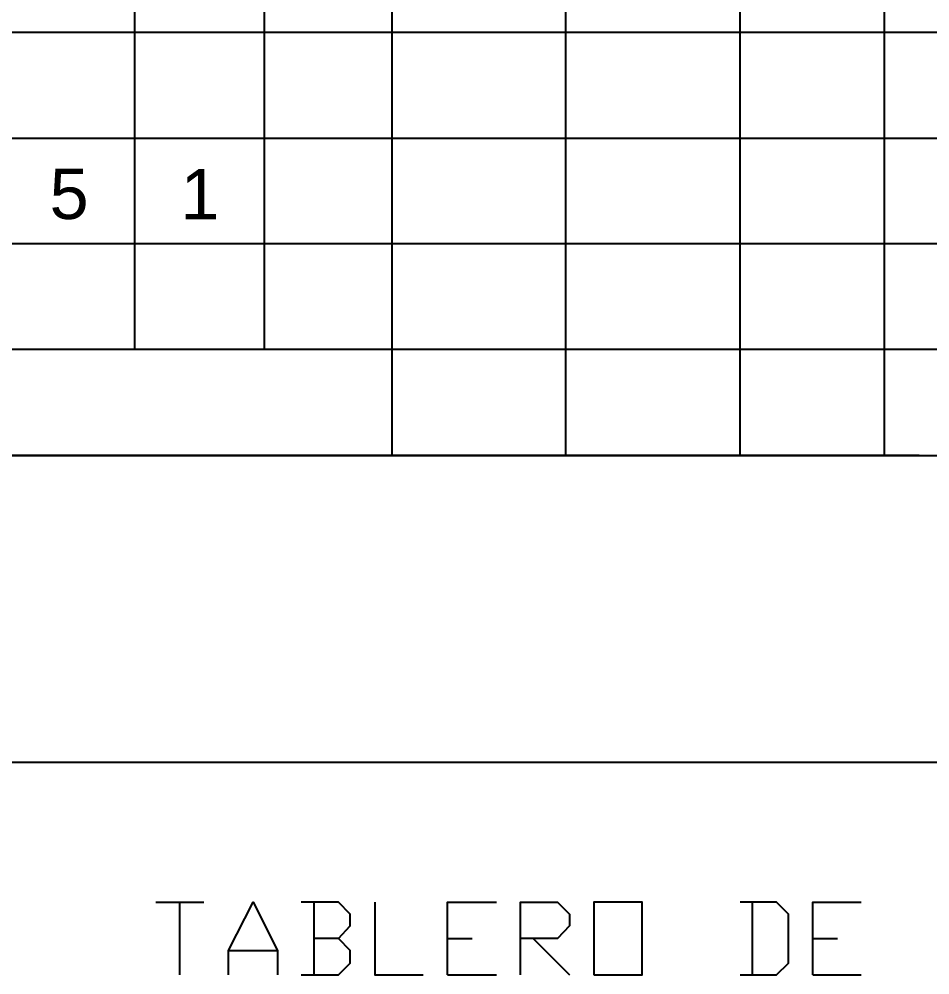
# Model space of a CAD drawing. Header units: metres. Extents: x 0 to 32.6, y 0 to 21.3.
# Drawn here: x 2.346 to 3.507, y 18.778 to 19.997 of the extents above; entities that cross this region are included whole.
import ezdxf

# ---------------------------------------------------------------- set-up
doc = ezdxf.new("R2010")
doc.units = ezdxf.units.M
doc.layers.add('INDICACION-Tabla', color=7, linetype='Continuous')
doc.layers.add('TABLA', color=7, linetype='Continuous')
doc.styles.get("Standard").update_dxf_attribs({"font": 'arial.ttf'})

msp = doc.modelspace()

# ---------------------------------------------------------------- linework, layer by layer
at = {"layer": 'TABLA'}
for p, q in [((2.4932, 20.7235), (2.4932, 19.5756)), ((2.6586, 20.7235), (2.6586, 19.5756)), ((2.8209, 20.7235), (2.8209, 19.4405)), ((3.4484, 20.7235), (3.4484, 19.4405)), ((3.0426, 20.6107), (3.0426, 19.4405)), ((3.2644, 20.6107), (3.2644, 19.4405)), ((3.6544, 19.9797), (1.7522, 19.9797)), ((3.6544, 19.8447), (1.7522, 19.8447)), ((3.6544, 19.7106), (1.7522, 19.7106)), ((3.6544, 19.5756), (1.7522, 19.5756)), ((3.4929, 19.4405), (2.1544, 19.4405)), ((2.5202, 18.8711), (2.5817, 18.8711)), ((2.5505, 18.8711), (2.5505, 18.7783)), ((2.7218, 18.8711), (2.7218, 18.7783)), ((3.2802, 18.8711), (3.2802, 18.7783)), ((2.8922, 18.8247), (2.9234, 18.8247)), ((3.001, 18.8247), (3.0474, 18.7783)), ((3.3578, 18.8247), (3.389, 18.8247)), ((2.613, 18.8096), (2.6755, 18.8096)), ((2.8922, 18.7783), (2.9546, 18.7783)), ((3.3578, 18.7783), (3.4193, 18.7783))]:
    msp.add_line(p, q, dxfattribs=at)
for points in [[(1.7522, 19.4405), (3.6544, 19.4405), (3.6544, 20.7235), (1.7522, 20.7235)], [(3.0786, 18.7783), (3.1401, 18.7783), (3.1401, 18.8711), (3.0786, 18.8711)]]:
    msp.add_lwpolyline(points, close=True, dxfattribs=at)
for points in [[(1.7674, 19.0495), (3.8214, 19.0495), (3.8214, 19.2047)], [(2.613, 18.7783), (2.613, 18.8096), (2.6442, 18.8711), (2.6755, 18.8096), (2.6755, 18.7783)], [(2.7531, 18.8247), (2.7682, 18.8408), (2.7682, 18.8559), (2.7531, 18.8711), (2.7057, 18.8711)], [(2.7994, 18.8711), (2.7994, 18.7783), (2.8609, 18.7783)], [(2.8922, 18.7783), (2.8922, 18.8711), (2.9546, 18.8711)], [(2.9849, 18.7783), (2.9849, 18.8711), (3.0323, 18.8711), (3.0474, 18.8559), (3.0474, 18.8408), (3.0323, 18.8247), (2.9849, 18.8247)], [(3.2651, 18.7783), (3.3114, 18.7783), (3.3266, 18.7934), (3.3266, 18.8559), (3.3114, 18.8711), (3.2651, 18.8711)], [(3.3578, 18.7783), (3.3578, 18.8711), (3.4193, 18.8711)], [(2.7057, 18.7783), (2.7531, 18.7783), (2.7682, 18.7934), (2.7682, 18.8096), (2.7531, 18.8247), (2.7218, 18.8247)]]:
    msp.add_lwpolyline(points, dxfattribs=at)

# ---------------------------------------------------------------- texts
at = {"layer": 'INDICACION-Tabla', "char_height": 0.0642, "width": 0.064179, "attachment_point": 1}
for s, insert in [('5', (2.3849, 19.8063)), ('1', (2.5517, 19.8058))]:
    msp.add_mtext(s, dxfattribs=dict(at, insert=insert))

doc.saveas('drawing.dxf')
